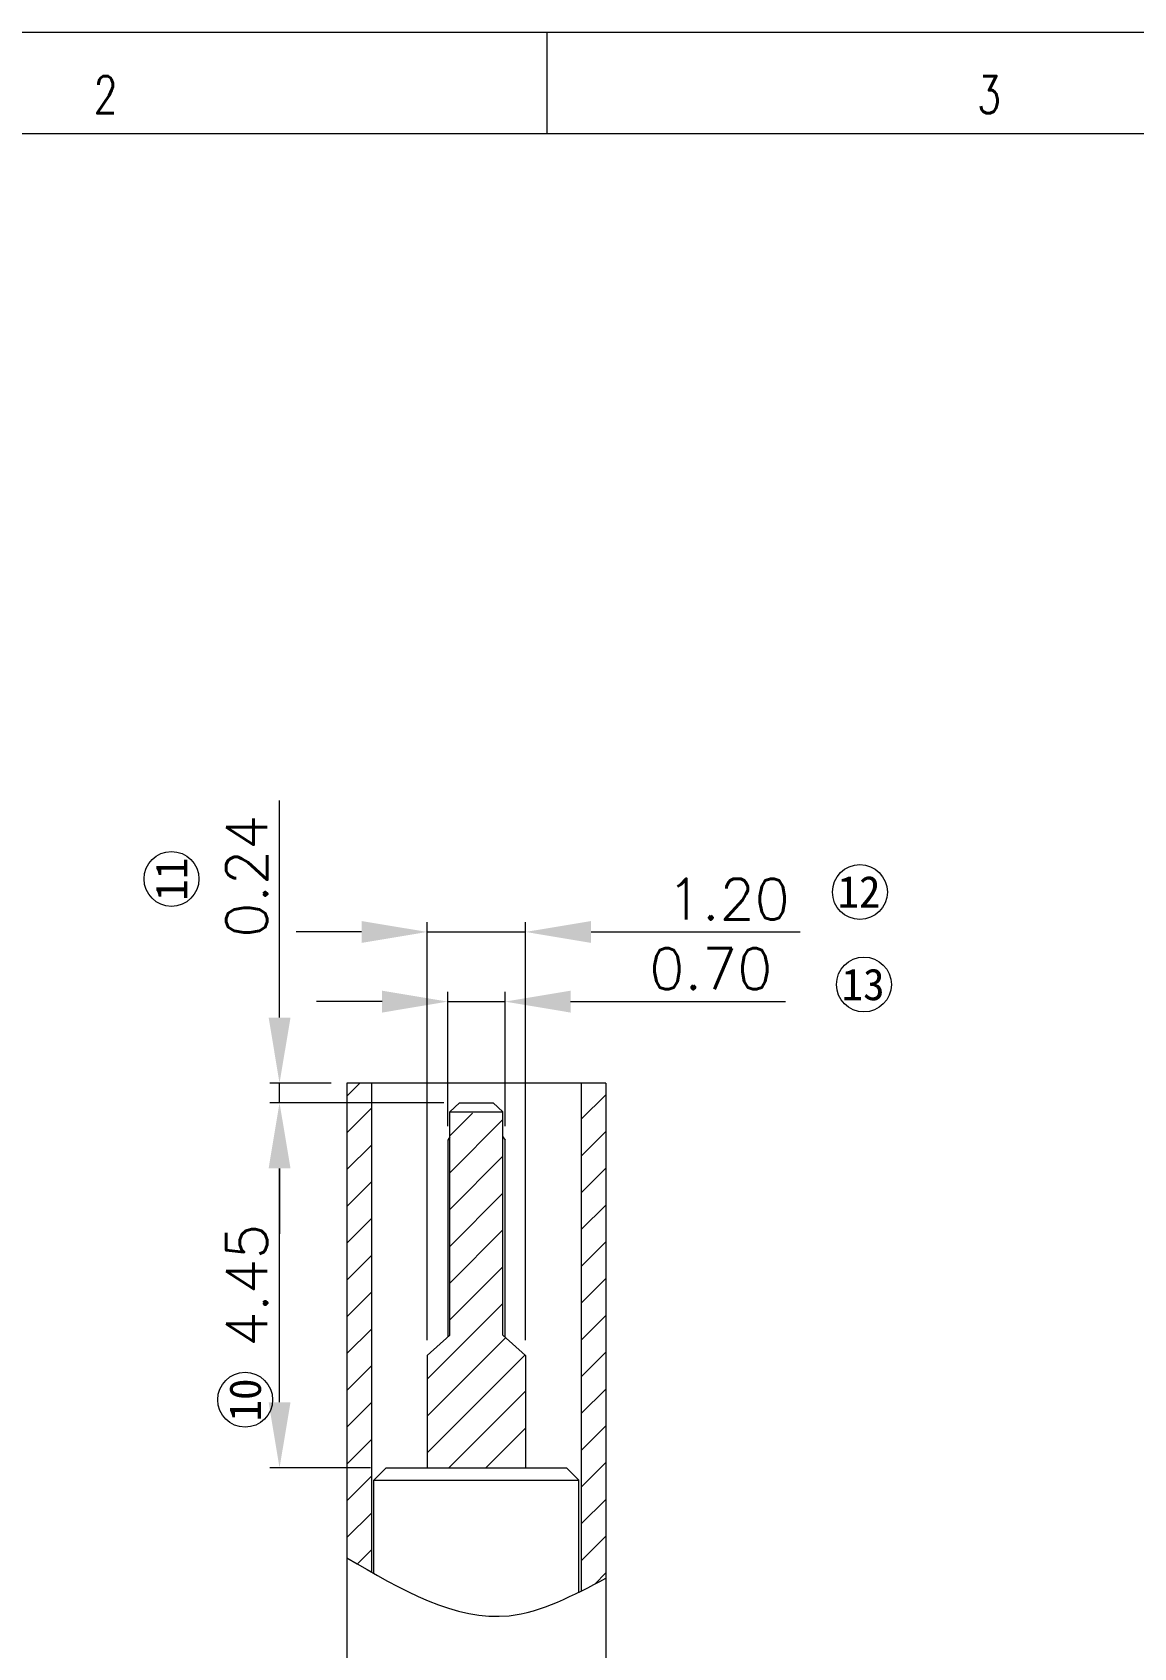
# Model space of a CAD drawing. Extents: x 2510 to 2658, y 709 to 763.
# Drawn here: x 2529.26 to 2542.7, y 738.97 to 758.68 of the extents above; entities that cross this region are included whole.
import ezdxf
from ezdxf.enums import TextEntityAlignment as Align

# ---------------------------------------------------------------- set-up
doc = ezdxf.new("R2010")
doc.units = 0
doc.header["$MEASUREMENT"] = 0
doc.layers.get('0').update_dxf_attribs({"linetype": 'CONTINUOUS', "lineweight": 20})
doc.layers.get('Defpoints').update_dxf_attribs({"linetype": 'CONTINUOUS'})
doc.layers.add('HANBO', color=7, linetype='CONTINUOUS', lineweight=9)
doc.styles.add('ROMANS', font='ROMANS.SHX', dxfattribs={"bigfont": 'gbcbig.shx'})
doc.styles.add('style2', font='')
doc.styles.get('style2').set_extended_font_data('SimSun')
doc.dimstyles.new('汉博电子', dxfattribs={"dimtxt": 0.5, "dimasz": 0.8, "dimexe": 0.12, "dimexo": 0.19, "dimgap": 0.15, "dimtad": 1, "dimzin": 1, "dimdsep": 46, "dimtxsty": 'ROMANS', "dimcen": 2.13, "dimclrd": 3, "dimclre": 3, "dimclrt": 2, "dimazin": 2, "dimtfac": 1, "dimtmove": 0, "dimatfit": 3, "dimfxl": 1, "dimlwd": 13, "dimlwe": 13, "dimarcsym": 0})

# ---------------------------------------------------------------- blocks, each defined once
blk = doc.blocks.new('*D35')
at = {"color": 3, "lineweight": 13, "transparency": 16777216}
for p, q in [((2534.327, 745.333), (2534.327, 746.972)), ((2535.027, 745.333), (2535.027, 746.972)), ((2533.527, 746.852), (2532.727, 746.852)), ((2534.327, 746.852), (2535.027, 746.852)), ((2535.827, 746.852), (2538.451, 746.852))]:
    blk.add_line(p, q, dxfattribs=at)
at = {"color": 3, "transparency": 16777216}
for points in [[(2533.527, 746.985), (2533.527, 746.718), (2534.327, 746.852)], [(2535.827, 746.985), (2535.827, 746.718), (2535.027, 746.852)]]:
    blk.add_solid(points, dxfattribs=at)
at = {"layer": 'Defpoints', "color": 0, "transparency": 16777216}
for p in [(2535.027, 746.852), (2534.327, 745.143), (2535.027, 745.143)]:
    blk.add_point(p, dxfattribs=at)
at = {"color": 2, "transparency": 16777216, "insert": (2537.539, 747.252), "char_height": 0.5, "attachment_point": 5, "style": 'ROMANS'}
blk.add_mtext('0.70', dxfattribs=at)
blk = doc.blocks.new('*D36')
at = {"color": 3, "lineweight": 13, "transparency": 16777216}
for p, q in [((2534.077, 742.722), (2534.077, 747.822)), ((2535.277, 742.722), (2535.277, 747.822)), ((2533.277, 747.702), (2532.477, 747.702)), ((2534.077, 747.702), (2535.277, 747.702)), ((2536.077, 747.702), (2538.63, 747.702))]:
    blk.add_line(p, q, dxfattribs=at)
at = {"color": 3, "transparency": 16777216}
for points in [[(2533.277, 747.835), (2533.277, 747.568), (2534.077, 747.702)], [(2536.077, 747.835), (2536.077, 747.568), (2535.277, 747.702)]]:
    blk.add_solid(points, dxfattribs=at)
at = {"layer": 'Defpoints', "color": 0, "transparency": 16777216}
for p in [(2535.277, 747.702), (2534.077, 742.532), (2535.277, 742.532)]:
    blk.add_point(p, dxfattribs=at)
at = {"color": 2, "transparency": 16777216, "insert": (2537.753, 748.102), "char_height": 0.5, "attachment_point": 5, "style": 'ROMANS'}
blk.add_mtext('1.20', dxfattribs=at)
blk = doc.blocks.new('*D42')
at = {"color": 3, "lineweight": 13, "transparency": 16777216}
for p, q in [((2534.282, 745.617), (2532.155, 745.617)), ((2532.275, 741.962), (2532.275, 744.817)), ((2533.387, 741.162), (2532.155, 741.162))]:
    blk.add_line(p, q, dxfattribs=at)
at = {"color": 3, "transparency": 16777216}
for points in [[(2532.142, 744.817), (2532.409, 744.817), (2532.275, 745.617)], [(2532.142, 741.962), (2532.409, 741.962), (2532.275, 741.162)]]:
    blk.add_solid(points, dxfattribs=at)
at = {"layer": 'Defpoints', "color": 0, "transparency": 16777216}
for p in [(2532.275, 745.617), (2534.472, 745.617), (2533.577, 741.162)]:
    blk.add_point(p, dxfattribs=at)
at = {"color": 2, "transparency": 16777216, "insert": (2531.875, 743.389), "char_height": 0.5, "attachment_point": 5, "rotation": 90, "style": 'ROMANS'}
blk.add_mtext('4.45', dxfattribs=at)
blk = doc.blocks.new('*D37')
at = {"color": 3, "lineweight": 13, "transparency": 16777216}
for p, q in [((2532.275, 746.657), (2532.275, 749.304)), ((2532.907, 745.857), (2532.155, 745.857)), ((2532.275, 745.617), (2532.275, 745.857)), ((2534.282, 745.617), (2532.155, 745.617)), ((2532.275, 744.817), (2532.275, 744.017))]:
    blk.add_line(p, q, dxfattribs=at)
at = {"color": 3, "transparency": 16777216}
for points in [[(2532.142, 746.657), (2532.409, 746.657), (2532.275, 745.857)], [(2532.142, 744.817), (2532.409, 744.817), (2532.275, 745.617)]]:
    blk.add_solid(points, dxfattribs=at)
at = {"layer": 'Defpoints', "color": 0, "transparency": 16777216}
for p in [(2533.097, 745.857), (2532.275, 745.617), (2534.472, 745.617)]:
    blk.add_point(p, dxfattribs=at)
at = {"color": 2, "transparency": 16777216, "insert": (2531.875, 748.381), "char_height": 0.5, "attachment_point": 5, "rotation": 90, "style": 'ROMANS'}
blk.add_mtext('0.24', dxfattribs=at)

msp = doc.modelspace()

# ---------------------------------------------------------------- linework, layer by layer
at = {"color": 7, "linetype": 'Continuous'}
for p, q in [((2533.097, 745.857), (2533.097, 737.957)), ((2536.257, 745.857), (2533.097, 745.857)), ((2533.397, 745.857), (2533.397, 739.891)), ((2535.957, 745.857), (2535.957, 739.659)), ((2536.257, 745.857), (2536.257, 737.957)), ((2534.352, 745.507), (2534.472, 745.617)), ((2534.472, 745.617), (2534.882, 745.617)), ((2535.002, 745.507), (2534.882, 745.617)), ((2534.352, 742.782), (2534.352, 745.507)), ((2534.352, 745.507), (2535.002, 745.507)), ((2535.002, 742.782), (2535.002, 745.507)), ((2534.327, 745.162), (2534.327, 742.759)), ((2535.027, 742.759), (2535.027, 745.162)), ((2534.077, 742.532), (2534.352, 742.782)), ((2535.002, 742.782), (2535.277, 742.532)), ((2534.077, 742.532), (2534.077, 741.162)), ((2535.277, 742.532), (2535.277, 741.162)), ((2533.577, 741.162), (2533.427, 741.012)), ((2533.577, 741.162), (2535.777, 741.162)), ((2535.777, 741.162), (2535.927, 741.012)), ((2533.427, 739.874), (2533.427, 741.012)), ((2533.427, 741.012), (2535.927, 741.012)), ((2535.927, 739.644), (2535.927, 741.012))]:
    msp.add_line(p, q, dxfattribs=at)
at = {"color": 2}
for p, q in [((2533.097, 745.699), (2533.255, 745.857)), ((2535.957, 745.416), (2536.257, 745.716)), ((2533.097, 745.25), (2533.397, 745.55)), ((2534.352, 745.212), (2534.632, 745.492)), ((2534.352, 744.763), (2535.002, 745.413)), ((2535.957, 744.967), (2536.257, 745.267)), ((2533.097, 744.801), (2533.397, 745.101)), ((2534.352, 744.314), (2535.002, 744.964)), ((2535.957, 744.518), (2536.257, 744.818)), ((2533.097, 744.352), (2533.397, 744.652)), ((2534.352, 743.865), (2535.002, 744.515)), ((2535.957, 744.069), (2536.257, 744.369)), ((2533.097, 743.903), (2533.397, 744.203)), ((2534.352, 743.416), (2535.002, 744.066)), ((2535.957, 743.62), (2536.257, 743.92)), ((2533.097, 743.454), (2533.397, 743.754)), ((2534.352, 742.967), (2535.002, 743.617)), ((2535.957, 743.171), (2536.257, 743.471)), ((2533.097, 743.005), (2533.397, 743.305)), ((2534.077, 742.243), (2535.002, 743.168)), ((2535.957, 742.722), (2536.257, 743.022)), ((2533.097, 742.556), (2533.397, 742.856)), ((2534.077, 741.794), (2535.035, 742.752)), ((2533.097, 742.107), (2533.397, 742.407)), ((2534.077, 741.345), (2535.27, 742.538)), ((2535.957, 742.273), (2536.257, 742.573)), ((2534.343, 741.162), (2535.277, 742.096)), ((2535.957, 741.824), (2536.257, 742.124)), ((2533.097, 741.658), (2533.397, 741.958)), ((2534.792, 741.162), (2535.277, 741.647)), ((2535.957, 741.375), (2536.257, 741.675)), ((2533.097, 741.209), (2533.397, 741.509)), ((2535.957, 740.926), (2536.257, 741.226)), ((2533.097, 740.76), (2533.397, 741.06)), ((2535.957, 740.477), (2536.257, 740.777)), ((2533.097, 740.311), (2533.397, 740.611)), ((2535.957, 740.028), (2536.257, 740.328)), ((2533.226, 739.99), (2533.397, 740.162)), ((2536.122, 739.744), (2536.257, 739.879))]:
    msp.add_line(p, q, dxfattribs=at)
for p, q in [((2534.352, 745.203), (2534.327, 745.162)), ((2535.002, 745.203), (2535.027, 745.162))]:
    msp.add_line(p, q)
at = {"layer": 'HANBO'}
msp.add_line((2535.543, 757.446), (2535.543, 758.681), dxfattribs=at)
at = {"layer": 'HANBO', "linetype": 'Continuous', "lineweight": 0}
for points in [[(2510.313, 758.681), (2579.905, 758.681), (2579.905, 709.298), (2510.313, 709.298)], [(2511.548, 757.446), (2578.671, 757.446), (2578.673, 710.532), (2511.548, 710.532)]]:
    msp.add_lwpolyline(points, close=True, dxfattribs=at)
at = {"layer": 'HANBO', "color": 3, "ltscale": 2}
for centre in [(2530.956, 748.349), (2539.358, 748.189), (2539.407, 747.06), (2531.855, 741.993)]:
    msp.add_circle(centre, 0.335, dxfattribs=at)
at = {"layer": 'HANBO'}
msp.add_spline([(2533.097, 740.065), (2535.077, 739.358), (2536.257, 739.815)], degree=3, dxfattribs=at)

# ---------------------------------------------------------------- texts
at = {"color": 3, "style": 'style2'}
for s, p in [('11', (2531.148, 748.082)), ('10', (2532.048, 741.727))]:
    msp.add_text(s, height=0.3866, rotation=90, dxfattribs=at).set_placement(p)
for s, p in [('12', (2539.084, 747.999)), ('13', (2539.134, 746.869))]:
    msp.add_text(s, height=0.3866, dxfattribs=at).set_placement(p)
at = {"layer": 'HANBO', "style": 'ROMANS', "width": 0.75}
for s, p in [('2', (2530.152, 757.693)), ('3', (2540.934, 757.693))]:
    msp.add_text(s, height=0.453, dxfattribs=at).set_placement(p, align=Align.CENTER)

# ---------------------------------------------------------------- dimensions: what is measured, and where the dimension line sits
at = {"color": 2}
dim = msp.add_linear_dim(base=(2532.275, 745.617), p1=(2533.097, 745.857), p2=(2534.472, 745.617), angle=90, dimstyle='汉博电子', dxfattribs=at)
dim.commit()
dim.dimension.update_dxf_attribs({"geometry": '*D37', "text_midpoint": (2532.275, 748.381), "dimtype": 160})
for base, p1, p2, picture, middle in [((2535.277, 747.702), (2534.077, 742.532), (2535.277, 742.532), '*D36', (2537.753, 747.702)), ((2535.027, 746.852), (2534.327, 745.143), (2535.027, 745.143), '*D35', (2537.539, 746.852))]:
    dim = msp.add_linear_dim(base=base, p1=p1, p2=p2, dimstyle='汉博电子', dxfattribs=at)
    dim.commit()
    dim.dimension.update_dxf_attribs({"geometry": picture, "text_midpoint": middle, "dimtype": 160})
dim = msp.add_linear_dim(base=(2532.275207812, 745.616724232), p1=(2533.577151655, 741.161724233), p2=(2534.472151654, 745.616724232), angle=90, dimstyle='汉博电子', dxfattribs=at)
dim.commit()
dim.dimension.update_dxf_attribs({"geometry": '*D42', "text_midpoint": (2531.875207812, 743.389224232)})

doc.saveas('drawing.dxf')
